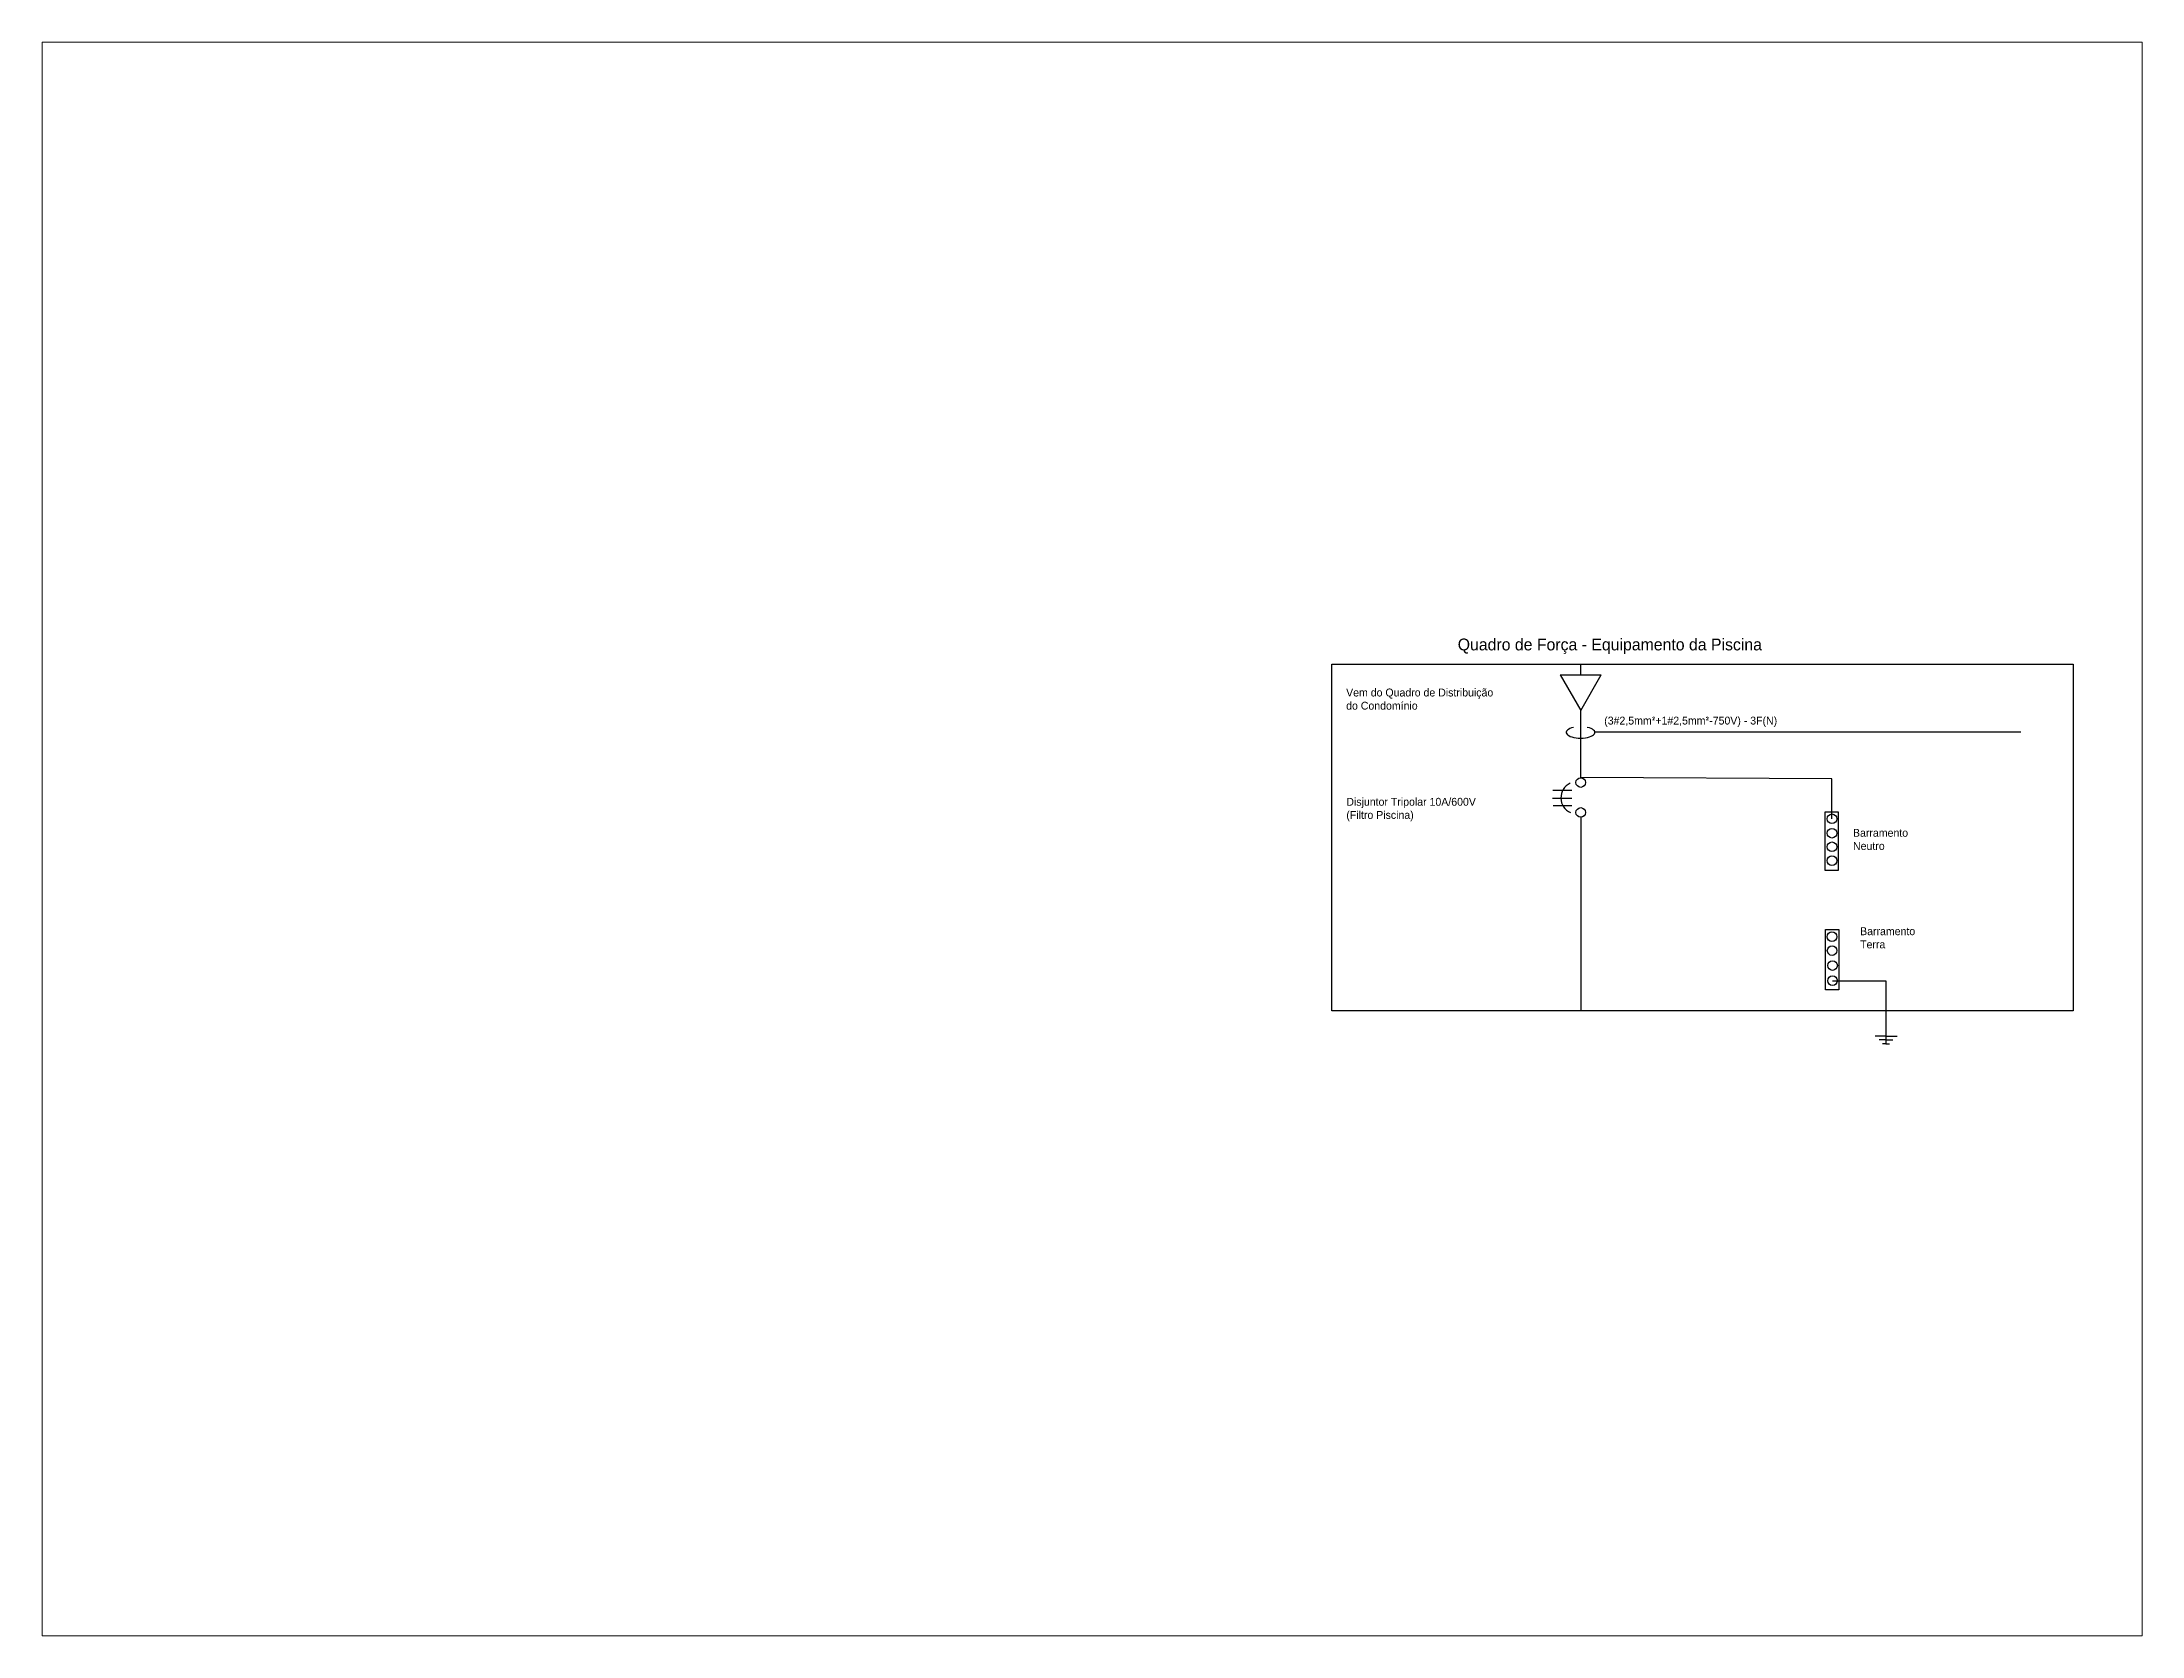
# Paper-space layout 'Layout2' of a CAD drawing. Header units: millimetres. Extents: x 26 to 231, y 20 to 176.
# The model-space entities are those that its viewports show. They can reach past a viewport. Long polylines and large blocks are cut down to what shows.
import ezdxf

# ---------------------------------------------------------------- set-up
doc = ezdxf.new("R2010")
doc.units = ezdxf.units.MM
doc.linetypes.add('ACAD_ISO02W100', pattern=[15, 12, -3])

msp = doc.modelspace()

# ---------------------------------------------------------------- linework, layer by layer
at = {"ltscale": 8}
for p, q in [((8464, 845), (8464, 899)), ((8464, 324), (8464, 665))]:
    msp.add_line(p, q, dxfattribs=at)
for p, q in [((8360, 845), (8568, 845)), ((8360, 845), (8464, 665)), ((8464, 665), (8568, 845)), ((8321, 220), (8418, 220)), ((8323, 261), (8419, 261)), ((8324, 183), (8419, 183)), ((8464, 123), (8464, -859)), ((10012, -915), (10012, -987)), ((10012, -987), (9958, -987)), ((10012, -1006), (9978, -1006)), ((10012, -1026), (9995, -1026)), ((10012, -987), (10069, -987)), ((10012, -987), (10012, -1006)), ((10012, -1006), (10047, -1006)), ((10012, -1006), (10012, -1026)), ((10012, -1026), (10030, -1026))]:
    msp.add_line(p, q)
at = {"linetype": 'ACAD_ISO02W100'}
msp.add_line((8535, 556), (10697, 556), dxfattribs=at)
at = {"ltscale": 3}
for p, q in [((9737, 318), (8464, 324)), ((9738, 115), (9737, 318))]:
    msp.add_line(p, q, dxfattribs=at)
at = {"linetype": 'ACAD_ISO02W100', "ltscale": 3}
for p, q in [((9741, -706), (10012, -706)), ((10012, -706), (10012, -915))]:
    msp.add_line(p, q, dxfattribs=at)
at = {"linetype": 'ACAD_ISO02W100', "ltscale": 8}
msp.add_lwpolyline([(7202, 899), (10962, 899), (10962, -859), (7202, -859)], close=True, dxfattribs=at)
for points in [[(9703, 150), (9770, 150), (9770, -147), (9703, -147)], [(9706, -447), (9773, -447), (9773, -753), (9706, -753)]]:
    msp.add_lwpolyline(points, close=True)
for centre in [(8464, 299), (8464, 147), (9738, 115), (9738, 42), (9738, -27), (9738, -97), (9738, -483), (9739, -553), (9741, -629), (9741, -706)]:
    msp.add_circle(centre, 24.5)
msp.add_arc((8445, 221), 81.9, 115.3657, 246.0497)
msp.add_ellipse((8463, 553), major_axis=(72.5, 0), ratio=0.399663, start_param=2.086156, end_param=7.360453)

# ---------------------------------------------------------------- texts
at = {"attachment_point": 1}
for s, insert, char_height, width in [('Quadro de Força - Equipamento da Piscina', (7840, 1029), 60, 2419.71), ('\\PVem do Quadro de Distribuição\\Pdo Condomínio', (7274, 842), 40, 1812.72), ('\\PDisjuntor Tripolar 10A/600V\\P(Filtro Piscina)', (7275, 288), 40, 1812.72), ('Barramento\\PNeutro', (9845, 64), 40, 470.59), ('Barramento\\PTerra', (9881, -435), 40, 470.59)]:
    msp.add_mtext(s, dxfattribs=dict(at, insert=insert, char_height=char_height, width=width))
at = {"linetype": 'ACAD_ISO02W100', "insert": (8583, 633), "char_height": 40, "width": 1189.07, "attachment_point": 1}
msp.add_mtext('(3#2,5mm{\\fISOCPEUR|b0|i0|c0|p34;²}+1#2,5mm{\\fISOCPEUR|b0|i0|c0|p34;²}-750V) - 3F(N)', dxfattribs=at)

psp = doc.layouts.new('Layout2')

# ---------------------------------------------------------------- viewports
at = {"layer": '0', "linetype": 'ACAD_ISO02W100'}
psp.add_viewport(center=(128.5, 97.5), size=(205.6, 156), view_center_point=(5984.89, 12.62), view_height=8082.1566, dxfattribs=at)

doc.saveas('drawing.dxf')
